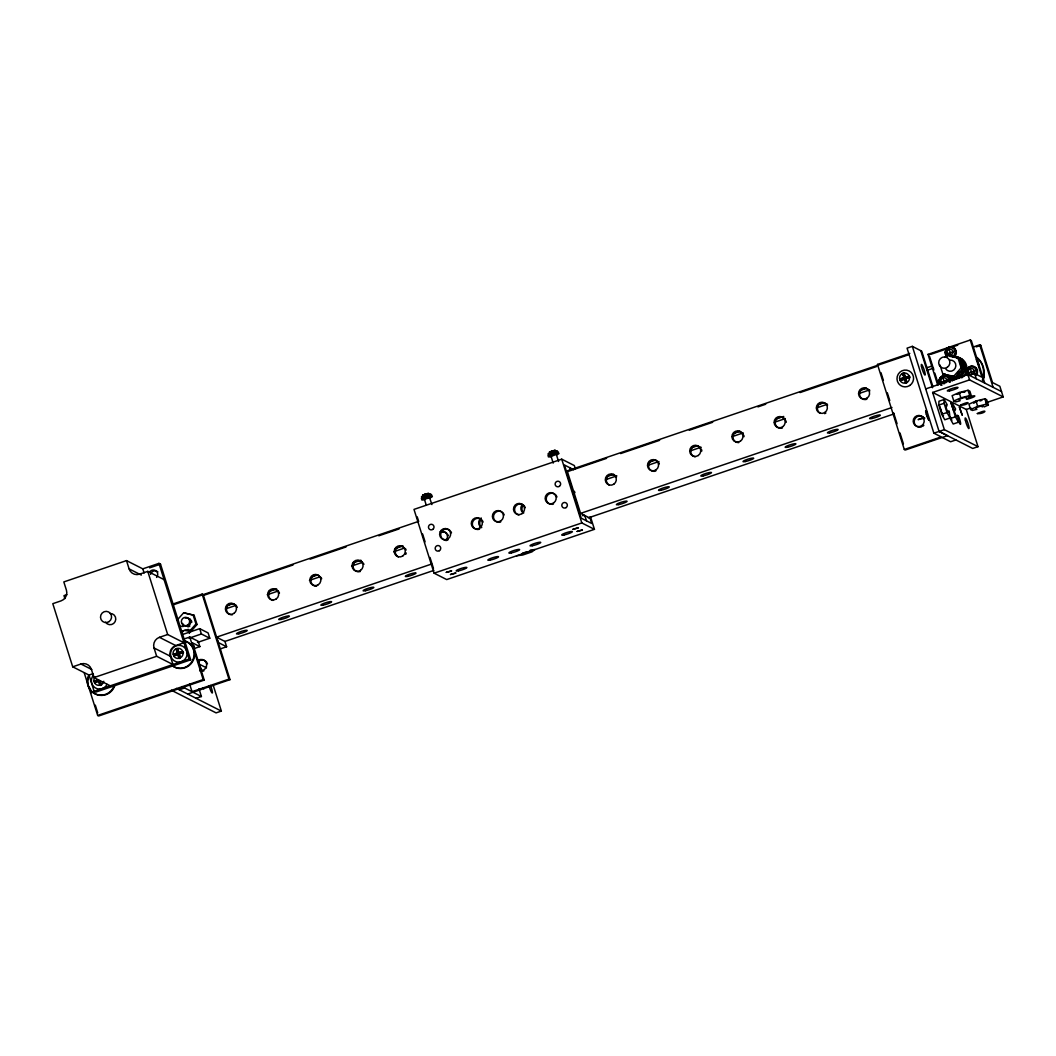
<?xml version="1.0" encoding="UTF-8"?>
<svg xmlns="http://www.w3.org/2000/svg" width="1056" height="1056" viewBox="0 0 1056 1056"><rect width="100%" height="100%" fill="white"/><g stroke="black" fill="none" stroke-linecap="round" stroke-linejoin="round"><path stroke-width="1.5" d="M949.212 411.061L950.057 417.978L944.777 419.773L941.728 414.335L938.81 405.082L938.942 401.254L944.209 399.458L947.258 404.897M950.057 417.978L947.008 412.54L944.09 403.286L944.209 399.458M952.499 407.537L952.631 403.709L955.667 409.147M958.465 422.228L955.416 416.803L950.149 418.598L953.185 424.024L958.465 422.228L957.62 415.325M177.131 620.136L183.638 612.797L194.106 615.252L197.023 624.505L190.529 631.844L189.473 631.316L195.98 623.977L193.05 614.711M944.843 357.443L946.968 355.04L959.363 358.05L962.716 368.676L955.258 377.098L942.863 374.088L939.985 364.98M942.863 374.088L953.674 376.292L961.145 367.871L957.792 357.245M956.076 377.982L945.226 375.289L956.036 377.494L963.508 369.072L960.155 358.446L949.344 356.242M956.036 377.494L957.62 378.299L965.078 369.877L961.726 359.238L960.155 358.446M424.129 495L422.862 494.974L428.089 493.654M426.109 504.715L424.288 498.907L429.383 497.178L431.944 504.57M429.66 497.31L428.749 497.891M555.047 450.384L549.49 451.915L550.757 451.942M553.199 463.096L550.915 455.849L553.78 454.568L556.235 454.159L558.571 461.498M957.343 373.969L959.072 372.438L958.426 372.161M182.807 626.67L183.414 625.997L179.718 626.604M957.172 394.403L958.333 393.769M966.029 398.086C967.943 395.921 956.525 399.59 959.64 400.118M973.988 402.917L975.15 402.283M100.241 680.948L100.94 685.331L99.779 685.199L98.485 681.107L94.433 682.493L99.013 681.371L100.307 685.463M176.471 649.136L177.764 653.215L175.956 648.859L177.712 648.714L178.992 652.806L183.335 652.014M522.39 553.318L523.09 552.974M902.946 373.85L904.24 377.942L902.418 373.586L904.174 373.441L905.467 377.52L909.797 376.741M982.159 406.943C986.7 404.171 972.998 407.946 976.457 408.632M967.322 398.416L971.546 396.515L969.87 391.195L968.035 390.271L959.165 392.515L952.116 395.683L953.792 401.003L955.627 401.927L960.062 400.805M953.792 401.003L960.841 397.835L969.712 395.591L971.546 396.515M984.139 406.93L988.363 405.029L986.687 399.709L984.865 398.785L975.982 401.029L968.933 404.197L970.609 409.517L972.444 410.441L976.879 409.319M970.609 409.517L977.658 406.349L986.542 404.105L988.363 405.029M924.805 418.097L918.113 419.628L923.432 417.41M553.608 451.097L551.786 450.78L552.552 454.516M959.204 393.4L960.208 393.043M976.034 401.914L977.024 401.557M89.008 675.061L94.129 691.324L95.713 692.129L190.674 659.828L160.512 564.155L158.941 563.363L142.798 568.854L126.496 560.604L63.822 581.922L66.436 590.212A8.448 8.263 -63.2 0 1 61.037 600.877L52.8 603.676L72.706 666.811L89.008 675.061L93.113 673.662M66.898 594.66L63.967 595.65L64.904 598.607M149.622 567.864L160.512 564.155M164.063 579.625L147.774 571.375L139.537 574.174A8.448 8.263 -63.2 0 1 129.109 568.894L126.496 560.604M422.915 495.079L428.512 493.178M549.542 452.021L555.139 450.12M575.322 468.666L574.332 465.551L561.726 459.175L413.992 509.401L434.095 573.184L446.714 579.572L594.449 529.333L590.515 516.886M932.976 386.839L921.73 351.186L912.344 346.355L907.064 348.15L933.874 433.184L941.239 436.92L904.306 449.473L877.483 364.439L909.81 353.443M172.907 604.032L202.145 594.092L203.188 594.62L230.01 679.655L187.717 694.056M173.395 604.771L418.321 521.479M566.531 471.082L908.2 354.895M204.085 595.228L293.014 564.986M310.174 559.152L346.051 546.942M378.814 535.801L399.102 528.911M567.587 471.61L606.593 458.344M620.624 453.578L659.63 440.312M689.278 430.228L712.681 422.281M757.918 406.89L765.719 404.237M800.039 392.568L876.493 366.577M937.807 385.387L928.039 354.38L970.253 340.019L971.296 340.56L984.707 383.077M930.6 354.394L944.17 349.787M953.212 346.711L957.726 345.167M973.672 346.87L979.704 344.81L980.76 345.352L992.495 382.549L999.847 386.272L1003.2 396.911L986.278 402.666M976.232 346.883L980.76 345.352M228.281 605.326L232.954 603.728M268.844 591.532L276.646 588.878M312.536 576.668L317.209 575.084M353.1 562.874L360.901 560.221M395.221 548.552L403.022 545.899M607.424 476.401L613.668 474.276M649.546 462.066L655.789 459.954M691.68 447.744L697.924 445.619M733.801 433.422L740.045 431.297M775.936 419.1L783.737 416.447M818.057 404.765L824.3 402.653M860.191 390.443L866.435 388.318M927.274 367.633L931.96 366.036M903.712 377.678L899.646 379.064L904.24 377.942M904.174 373.441L904.939 377.256L909.52 376.147M226.75 608.507L236.108 605.326M267.313 594.713L278.243 591.004M309.448 580.391L320.364 576.682M351.569 566.069L362.498 562.346M393.703 551.747L404.62 548.024M605.893 479.582L616.823 475.873M648.028 465.26L658.944 461.538M690.149 450.938L701.078 447.216M732.283 436.603L743.2 432.894M774.404 422.281L785.334 418.572M816.539 407.959L827.455 404.237M858.66 393.637L869.576 389.915M927.313 370.286L933.557 368.161M904.622 379.183L900.042 380.305L904.622 379.183L906.563 383.143M906.616 382.589L905.335 378.497L909.916 377.388M905.335 378.497L908.569 377.85M72.706 666.811L80.942 664.013L91.806 669.517M156.658 656.278L154.044 647.988A8.448 8.263 -63.2 0 1 159.443 637.322L167.68 634.524L183.968 642.761L175.745 645.559A8.448 8.263 -63.2 0 0 170.346 656.225L172.96 664.514L156.658 656.278L93.984 677.582L91.37 669.293A8.448 8.263 -63.2 0 0 80.942 664.013M181.619 634.814L199.703 628.663L208.111 632.927L209.788 638.233L197.485 642.431M183.572 639.144L189.776 637.045L198.185 641.296L199.861 646.615L193.961 648.622M189.064 638.167L201.379 633.983L209.788 638.233M925.676 388.925L967.89 374.563L1001.524 391.591M951.628 380.477L955.693 379.091L954.875 378.682M959.627 377.758L956.116 378.272M951.878 380.596L955.931 379.223M957.158 378.8L959.864 377.876M968.59 375.553L974.622 373.507L981.974 377.23L970.253 340.019M932.633 392.436L966.266 409.464L978.001 446.675L944.354 429.647L932.633 392.436L969.566 379.883L1003.2 396.911M216.52 637.177L224.941 641.441L226.618 646.747L218.196 642.497L216.52 637.177L431.732 563.996M579.942 513.599L891.964 407.497M98.102 679.866L94.037 681.252L98.63 680.13M177.236 652.951L173.184 654.337L177.764 653.215M177.712 648.714L178.477 652.542L183.058 651.42M179.441 658.548L178.16 654.456L174.095 655.842L173.712 654.601M178.86 653.77L183.454 652.661L178.86 653.77L180.154 657.862M175.454 655.38L178.16 654.456M224.849 641.467L433.897 570.372M588.35 517.862L894.128 413.873M434.095 573.184L581.83 522.944L594.449 529.333M94.129 691.324L189.103 659.023L190.674 659.828M220.453 648.846L226.618 646.747M938.81 405.082L944.09 403.286M941.728 414.335L947.008 412.54M966.266 409.464L970.886 407.893M84.256 672.923L97.667 715.44L203.188 679.562L204.23 680.09L192.509 642.893L199.861 646.615M204.23 680.09L98.71 715.981L97.667 715.44M179.309 689.792L184.655 687.958M933.874 433.184L944.354 429.647M181.79 686.585L192.02 691.68L228.954 679.127L230.01 679.655M196.139 698.306L201.406 696.511L198.964 688.763M955.904 439.956L950.624 441.751L942.216 437.488M978.001 446.675L972.721 448.457L939.088 431.442L912.344 346.355M213.22 685.265L221.364 711.084L216.084 712.879L171.389 690.254M554.123 455.321L552.737 455.73M427.495 498.379L425.476 498.934M524.964 552.248L529.782 551.443L521.73 553.832M425.528 494.644L426.268 494.406L425.159 493.838L425.924 497.587M181.394 631.924L183.374 631.422M180.774 631.356L188.179 629.482L190.001 630.419M949.859 347.054L950.558 346.922A5.636 5.504 -63.2 0 1 953.806 357.192M971.111 366.313L971.81 366.181A5.636 5.504 -63.2 0 1 976.153 375.474M943.694 375.632L944.394 375.5A5.636 5.504 -63.2 0 1 945.833 375.593M929.254 419.8A5.082 0.752 71.2 0 1 929.174 420.156L928.686 419.905A5.082 0.752 71.2 0 1 926.944 416.183L926.165 413.701A5.082 0.752 71.2 0 1 925.769 410.652L926.257 410.903A5.082 0.752 71.2 0 1 926.64 411.497M950.096 347.028L948.935 347.226A5.465 5.346 -63.2 0 0 946.942 356.466M949.133 349.298L949.898 349.14A2.996 2.93 -63.2 0 1 952.512 350.473L952.961 351.925A2.996 2.93 -63.2 0 1 950.915 354.935L950.162 355.093A2.996 2.93 -63.2 0 1 947.549 353.773L947.087 352.308A2.996 2.93 -63.2 0 1 949.133 349.298L950.915 354.935M971.348 366.287L970.174 366.485A5.465 5.346 -63.2 0 0 968.18 375.725M970.385 368.557L971.137 368.399A2.996 2.93 -63.2 0 1 973.751 369.719L974.213 371.184A2.996 2.93 -63.2 0 1 972.167 374.194L971.414 374.352A2.996 2.93 -63.2 0 1 968.801 373.019L968.339 371.567A2.996 2.93 -63.2 0 1 970.385 368.557L972.167 374.194M943.932 375.606L942.757 375.804A5.465 5.346 -63.2 0 0 940.764 385.044M942.968 377.876L944.75 383.526L943.998 383.671A2.996 2.93 -63.2 0 1 941.384 382.351L940.922 380.886A2.996 2.93 -63.2 0 1 942.968 377.876L943.734 377.718A2.996 2.93 -63.2 0 1 946.334 379.051L946.796 380.503A2.996 2.93 -63.2 0 1 946.031 382.668M963.23 392.212L964.616 392.04M980.06 400.726L981.433 400.554M530.31 550.084L534.943 549.516L531.934 551.879L522.746 555.007L516.556 555.773M424.948 499.026L424.288 498.907M960.168 363.7L960.854 363.686M421.846 497.046L421.582 497.006A4.871 0.713 -17.5 0 1 424.076 495.409L426.439 494.617A4.871 0.713 -17.5 0 1 430.294 493.838L430.69 493.904A4.871 0.713 -17.5 0 1 429.99 494.683M956.089 350.724L945.542 354.314M977.341 369.983L966.794 373.573A5.636 5.504 -63.2 0 0 967.402 374.88M950.057 382.206A5.636 5.504 -63.2 0 0 949.925 379.302L939.378 382.892M959.363 358.05L946.968 355.04M957.092 358.301L961.726 359.238M194.106 615.252L183.638 612.797M184.76 630.353L187.902 631M548.592 454.014L548.209 453.948A4.871 0.713 -17.5 0 1 550.704 452.351L553.067 451.546A4.871 0.713 -17.5 0 1 556.921 450.78L557.317 450.846A4.871 0.713 -17.5 0 1 557.159 451.282M548.5 455.545L548.064 455.466A5.465 0.805 -17.5 0 1 551.496 453.446A5.465 0.805 -17.5 0 1 557.858 451.915L558.294 451.981A5.465 0.805 -17.5 0 1 558.122 452.47M421.872 498.604L421.436 498.524A5.465 0.805 -17.5 0 1 424.868 496.505A5.465 0.805 -17.5 0 1 431.231 494.974L431.666 495.04A5.465 0.805 -17.5 0 1 431.495 495.541M961.145 367.871L962.716 368.676M963.508 369.072L965.078 369.877M928.039 354.38L929.082 354.908M953.674 376.292L955.258 377.098M877.483 364.439L878.539 364.967M905.916 383.275L904.094 378.919M926.35 414.308L927.155 414.718M926.732 415.549L927.538 415.958M939.154 431.402L947.562 435.653L905.348 450.001L904.306 449.473M573.646 469.669L564.445 465.01L581.209 518.166L591.716 523.486L589.75 517.229M572.827 491.594L573.883 492.122M588.997 517.638L580.576 513.388L567.178 470.857M129.109 568.894L141.332 575.084M195.98 623.977L197.023 624.505M159.443 637.322L175.745 645.559M199.307 664.184L206.514 667.828M154.044 647.988L170.346 656.225M192.997 692.261L201.406 696.511M176.51 688.38L221.364 711.084M93.984 677.582L110.273 685.832M101.534 685.04L99.726 680.684M947.192 376.068A5.636 5.504 -63.2 0 1 948.38 376.886L949.925 379.302M955.218 410.441C951.931 405.319 957.172 421.054 956.855 415.312M946.81 406.177C943.523 401.056 948.763 416.79 948.446 411.061M950.598 417.305L950.968 418.018M942.559 413.767L941.807 412.157M900.57 380.569L900.174 379.328M94.961 682.757L94.565 681.516M961.264 377.507L960.775 377.256A5.082 0.752 -17.5 0 0 956.736 378.061L954.281 378.906A5.082 0.752 -17.5 0 0 951.588 380.384L952.076 380.635A5.082 0.752 -17.5 0 0 952.776 380.582M200.996 671.18L199.637 665.584L202.145 670.956M941.424 411.154L940.777 409.094M979.704 344.81L993.115 387.328M984.865 398.785L986.542 404.105M974.622 373.507L976.298 378.827M967.89 374.563L969.566 379.883M975.982 401.029L977.658 406.349M968.035 390.271L969.712 395.591M959.165 392.515L960.841 397.835M952.987 409.081L955.416 416.803M929.57 356.426L933.874 370.102M934.837 373.138L938.19 383.764M920.753 350.618L932.448 387.724M925.861 410.639L926.719 413.358M927.973 417.331L928.831 420.05M905.863 378.761L906.721 381.493M880.981 372.702L883.41 380.424M887.317 392.792L889.759 400.528M893.653 412.896L897.072 423.72M899.989 433L903.408 443.824M569.699 467.676L570.544 470.329M584.786 515.513L586.463 520.832M561.726 459.175L581.83 522.944M417.212 516.82L418.691 521.506M422.624 534.006L425.093 541.834M430.016 557.462L433.475 568.405M202.145 594.092L228.954 679.127M199.703 628.663L201.379 633.983M198.29 660.317L199.544 664.303M188.179 629.482L189.433 633.468M189.776 637.045L203.188 679.562M158.941 563.363L189.103 659.023M189.578 683.958L192.02 691.68M179.388 654.047L180.246 656.766M177.632 654.192L178.926 658.284M147.774 571.375L167.68 634.524M142.798 568.854L144.104 572.999M89.918 688.076L91.384 692.723M95.291 705.118L97.733 712.879M966.794 373.573L966.662 370.669A5.636 5.504 -63.2 0 1 970.385 366.458M198.158 660.37A5.636 5.504 -63.2 0 1 206.593 663.96A5.636 5.504 -63.2 0 1 199.954 670.547M198.106 661.874A5.636 5.504 -63.2 0 1 207.478 663.775M203.874 670.89A5.636 5.504 -63.2 0 1 202.448 671.167M201.01 671.075A5.636 5.504 -63.2 0 1 199.65 670.6M204.019 688.301A5.636 0.832 71.2 0 1 202.976 687.773M210.527 685.489A5.636 0.832 71.2 0 1 212.256 693.026A5.636 0.832 71.2 0 1 209.009 685.806M968.431 397.162A5.636 0.832 -17.5 0 1 974.754 396.238A5.636 0.832 -17.5 0 1 966.491 399.34M973.421 402.851A5.636 0.832 -17.5 0 1 976.84 401.425M979.612 400.594A5.636 0.832 -17.5 0 1 981.935 400.132M958.241 415.642A5.636 0.832 71.2 0 1 960.656 423.892A5.636 0.832 71.2 0 1 958.096 419.892M951.944 420.09A5.636 0.832 71.2 0 1 951.614 419.76M956.591 394.337A5.636 0.832 -17.5 0 1 960.023 392.911M961.422 392.462A5.636 0.832 -17.5 0 1 965.118 391.618M943.536 415.826A5.636 0.832 71.2 0 1 943.206 415.51M942.295 413.899A5.636 0.832 71.2 0 1 941.78 412.711M941.279 411.378A5.636 0.832 71.2 0 1 939.932 406.375M185.302 618.064A4.224 4.132 -63.2 0 1 190.516 620.704A4.224 4.132 -63.2 0 1 187.81 626.036A4.224 4.132 -63.2 0 1 182.596 623.396M189.512 618.816A4.224 4.132 -63.2 0 1 190.41 619.423M191.11 620.255A4.224 4.132 -63.2 0 1 191.756 622.314M189.842 626.089A4.224 4.132 -63.2 0 1 187.796 626.789M192.218 645.876A8.448 1.254 -17.5 0 1 193.802 646.668M429.356 498.168A5.636 0.832 -17.5 0 0 432.247 496.32L431.798 496.241A5.636 0.832 -17.5 0 0 425.238 497.825A5.636 0.832 -17.5 0 0 421.7 499.91L422.149 499.99A5.636 0.832 -17.5 0 0 425.238 499.475M582.503 515.658A5.636 0.832 -17.5 0 1 584.602 516.014M573.263 490.802A5.636 5.504 -63.2 0 1 574.015 495.026M555.984 455.11A5.636 0.832 -17.5 0 0 558.875 453.262L558.426 453.182A5.636 0.832 -17.5 0 0 551.866 454.766A5.636 0.832 -17.5 0 0 548.328 456.852L548.777 456.918A5.636 0.832 -17.5 0 0 551.866 456.416M479.53 529.201A5.636 5.504 -63.2 0 1 472.573 525.677A5.636 5.504 -63.2 0 1 476.177 518.575A5.636 5.504 -63.2 0 1 483.133 522.086M497.772 522.205A5.636 5.504 -63.2 0 1 494.868 513.005A5.636 5.504 -63.2 0 1 504.24 514.919M500.636 522.02A5.636 5.504 -63.2 0 1 499.211 522.311M518.879 515.038A5.636 5.504 -63.2 0 1 515.975 505.824A5.636 5.504 -63.2 0 1 525.347 507.738M550.532 504.266A5.636 5.504 -63.2 0 1 547.628 495.066A5.636 5.504 -63.2 0 1 557 496.98M553.397 504.082A5.636 5.504 -63.2 0 1 551.971 504.372M445.012 540.157A5.636 5.504 -63.2 0 1 441.289 532.158A5.636 5.504 -63.2 0 1 449.935 530.442M450.859 531.538A5.636 5.504 -63.2 0 1 451.48 532.858M447.876 539.972A5.636 5.504 -63.2 0 1 446.45 540.25M977.328 358.037A19.615 19.18 -63.2 0 1 983.162 376.53M975.889 356.743A19.615 19.18 -63.2 0 1 982.516 380.464M976.364 359.74A19.615 19.18 -63.2 0 1 979.11 366.788M921.426 426.888A5.636 5.504 -63.2 0 1 914.641 423.826A5.636 5.504 -63.2 0 1 917.189 416.645A5.636 5.504 -63.2 0 1 924.422 418.466M923.842 425.278A5.636 5.504 -63.2 0 1 922.746 426.241M950.308 346.949A5.465 5.346 -63.2 0 1 953.449 356.915M952.868 356.281A4.871 4.765 -63.2 0 0 955.073 351.938L954.32 349.562A4.871 4.765 -63.2 0 0 950.07 347.411L948.842 347.662A4.871 4.765 -63.2 0 0 945.516 352.559L946.268 354.935A4.871 4.765 -63.2 0 0 947.074 355.885M947.087 356.73A5.636 5.504 -63.2 0 1 949.146 347.2M948.79 381.784A4.871 4.765 -63.2 0 0 948.895 380.516L948.156 378.14A4.871 4.765 -63.2 0 0 943.906 375.989L942.678 376.24A4.871 4.765 -63.2 0 0 939.352 381.137L940.104 383.513A4.871 4.765 -63.2 0 0 941.926 385.176M939.985 384.199A5.636 5.504 -63.2 0 1 942.982 375.778M944.143 375.527A5.465 5.346 -63.2 0 1 949.634 382.034M955.337 357.271A11.273 11.022 -63.2 0 1 961.818 377.797M953.476 379.46A11.273 11.022 -63.2 0 1 948.38 376.886M975.071 374.708A4.871 4.765 -63.2 0 0 976.312 371.197L975.572 368.821A4.871 4.765 -63.2 0 0 971.322 366.67L970.094 366.92A4.871 4.765 -63.2 0 0 966.768 371.818L967.52 374.194A4.871 4.765 -63.2 0 0 968.312 375.144M971.56 366.208A5.465 5.346 -63.2 0 1 976.576 374.062M962.425 362.221A9.86 9.649 -63.2 0 1 963.732 369.6M962.874 372.016A9.86 9.649 -63.2 0 1 957.198 376.966M954.716 377.467A9.86 9.649 -63.2 0 1 949.819 376.464M953.766 356.466A11.273 11.022 -63.2 0 1 957.62 378.299M954.769 378.866A11.273 11.022 -63.2 0 1 944.948 373.877M906.536 382.457A4.224 4.132 -63.2 0 1 905.48 382.681M901.322 379.817A4.224 4.132 -63.2 0 1 901.138 378.748M903.052 374.972A4.224 4.132 -63.2 0 1 904.028 374.484M950.07 360.07A5.636 5.504 -63.2 0 1 955.244 368.161A5.636 5.504 -63.2 0 1 945.661 368.782M174.53 656.027A4.514 4.409 -63.2 0 1 173.831 653.822M176.92 649.282A4.514 4.409 -63.2 0 1 178.055 649.057M109.982 613.496A5.636 5.504 -63.2 0 1 115.157 621.588A5.636 5.504 -63.2 0 1 105.574 622.208M101.086 684.486A4.514 4.409 -63.2 0 1 99.95 684.71M95.528 681.674A4.514 4.409 -63.2 0 1 95.317 680.526M149.384 572.458A4.514 4.409 -63.2 0 1 155.852 570.728A4.514 4.409 -63.2 0 1 156.592 577.408M150.572 574.358A4.514 4.409 -63.2 0 1 157.885 571.877M183.784 640.741A14.084 13.781 -63.2 0 1 193.367 660.172A14.084 13.781 -63.2 0 1 172.418 665.795M184.417 640.768A14.084 13.781 -63.2 0 1 193.09 659.34A14.084 13.781 -63.2 0 1 173.923 666.798M114.365 685.093A14.084 13.781 -63.2 0 1 95.885 694.201A14.084 13.781 -63.2 0 1 88.862 674.916M114.88 685.357A14.084 13.781 -63.2 0 1 88.48 685.898M88.176 684.724A14.084 13.781 -63.2 0 1 88.163 678.652M88.466 677.464A14.084 13.781 -63.2 0 1 89.39 675.18M983.862 375.012A2.812 2.759 -63.2 0 1 982.37 379.223M820.367 413.358A5.636 5.504 -63.2 0 1 818.822 404.62A5.636 5.504 -63.2 0 1 827.574 405.227M825.898 413.002A5.636 5.504 -63.2 0 1 824.591 413.648M866.791 399.287A5.636 5.504 -63.2 0 1 860.006 396.224A5.636 5.504 -63.2 0 1 862.554 389.057A5.636 5.504 -63.2 0 1 869.788 390.865M779.513 428.182A5.636 5.504 -63.2 0 1 776.16 419.562A5.636 5.504 -63.2 0 1 785.36 419.575M785.981 420.895A5.636 5.504 -63.2 0 1 786.232 422.321M782.377 427.997A5.636 5.504 -63.2 0 1 780.952 428.287M522.667 512.477A5.636 5.504 -63.2 0 1 522.298 504.57M523.71 513.018A5.636 5.504 -63.2 0 1 523.354 505.098M738.738 442.636A5.636 5.504 -63.2 0 1 733.577 434.544A5.636 5.504 -63.2 0 1 743.147 433.924M743.767 435.244A5.636 5.504 -63.2 0 1 744.018 436.682M440.299 531.656A5.636 5.504 -63.2 0 1 446.068 540.685M441.355 532.198A5.636 5.504 -63.2 0 1 446.754 533.293M447.691 534.402A5.636 5.504 -63.2 0 1 448.298 535.709M574.319 491.344A5.636 5.504 -63.2 0 1 574.926 492.65M609.312 485.126A5.636 5.504 -63.2 0 1 607.768 476.388A5.636 5.504 -63.2 0 1 616.519 476.982M695.099 456.892A5.636 5.504 -63.2 0 1 691.746 448.259A5.636 5.504 -63.2 0 1 700.946 448.285M701.554 449.592A5.636 5.504 -63.2 0 1 701.818 451.031M655.75 471.055A5.636 5.504 -63.2 0 1 648.793 467.531A5.636 5.504 -63.2 0 1 652.397 460.429A5.636 5.504 -63.2 0 1 659.353 463.954M405.478 548.75A5.636 5.504 -63.2 0 1 406.098 550.07M406.217 552.961A5.636 5.504 -63.2 0 1 405.728 554.347M398.27 556.895A5.636 5.504 -63.2 0 1 395.894 549.371A5.636 5.504 -63.2 0 1 403.366 546.836M481.642 527.657A5.636 5.504 -63.2 0 1 481.193 517.955M481.496 527.366A5.636 5.504 -63.2 0 1 481.14 519.446M360.281 571.534A5.636 5.504 -63.2 0 1 353.192 565.118A5.636 5.504 -63.2 0 1 362.34 562.003M363.264 563.112A5.636 5.504 -63.2 0 1 363.884 564.419M232.228 614.869A5.636 5.504 -63.2 0 1 226.776 607.464A5.636 5.504 -63.2 0 1 235.712 605.062M236.636 606.17A5.636 5.504 -63.2 0 1 237.257 607.477M273.002 600.428A5.636 5.504 -63.2 0 1 269.267 592.429A5.636 5.504 -63.2 0 1 277.913 590.713M278.85 591.809A5.636 5.504 -63.2 0 1 279.457 593.129M321.064 577.46A5.636 5.504 -63.2 0 1 321.671 578.78M316.655 586.172A5.636 5.504 -63.2 0 1 310.992 579.467A5.636 5.504 -63.2 0 1 318.938 575.546M180.074 657.743A4.224 4.132 -63.2 0 1 179.005 657.954M174.86 655.103A4.224 4.132 -63.2 0 1 174.662 654.02M176.576 650.245A4.224 4.132 -63.2 0 1 177.553 649.77M107.052 684.394A8.448 8.263 -63.2 0 1 94.921 687.654A8.448 8.263 -63.2 0 1 93.535 675.101M103.778 681.278A5.082 4.963 -63.2 0 1 101.6 684.486L99.132 685.318A5.082 4.963 -63.2 0 1 94.71 683.074L93.918 680.605A5.082 4.963 -63.2 0 1 95.225 676.936M100.927 684.644A4.224 4.132 -63.2 0 1 99.858 684.869M95.713 682.004A4.224 4.132 -63.2 0 1 95.528 680.935M950.994 402.97L953.832 410.876L950.994 402.97M959.402 407.22L962.24 415.14L959.402 407.22M446.305 572.365L451.546 570.926L446.305 572.365M450.516 574.504L455.743 573.052L450.516 574.504M572.933 529.307L578.173 527.868L572.933 529.307M577.144 531.432L582.371 529.993L577.144 531.432M960.524 405.042C967.151 405.953 973.487 399.155 960.524 405.042M977.341 413.556C983.981 414.467 990.317 407.669 977.341 413.556M176.537 648.569L175.362 649.163A5.082 4.963 -63.2 0 0 173.065 653.69L173.844 656.172A5.082 4.963 -63.2 0 0 178.279 658.416L180.748 657.571A5.082 4.963 -63.2 0 0 183.031 653.044L182.252 650.562A5.082 4.963 -63.2 0 0 177.817 648.318L176.537 648.569M903.012 373.296L901.824 373.877A5.082 4.963 -63.2 0 0 899.54 378.418L900.319 380.886A5.082 4.963 -63.2 0 0 904.754 383.13L907.21 382.298A5.082 4.963 -63.2 0 0 909.506 377.771L908.728 375.289A5.082 4.963 -63.2 0 0 904.292 373.045L903.012 373.296M965.342 420.169A5.636 0.832 71.2 0 0 968.761 428.591A5.636 0.832 71.2 0 0 967.164 421.08A5.636 0.832 71.2 0 0 965.342 420.169M949.674 390.826A5.636 0.832 -17.5 0 0 958.03 387.592A5.636 0.832 -17.5 0 0 950.281 389.136A5.636 0.832 -17.5 0 0 949.674 390.826M187.744 625.02A4.224 4.132 -63.2 0 0 187.414 617.747A4.224 4.132 -63.2 0 0 181.355 621.786A4.224 4.132 -63.2 0 0 187.744 625.02M432.736 529.412A2.812 2.759 -63.2 0 0 432.511 524.568A2.812 2.759 -63.2 0 0 428.472 527.261A2.812 2.759 -63.2 0 0 432.736 529.412M566.069 507.606A2.812 2.759 -63.2 0 0 565.844 502.762A2.812 2.759 -63.2 0 0 561.805 505.454A2.812 2.759 -63.2 0 0 566.069 507.606M439.441 550.678A2.812 2.759 -63.2 0 0 439.217 545.82A2.812 2.759 -63.2 0 0 435.178 548.513A2.812 2.759 -63.2 0 0 439.441 550.678M559.363 486.354A2.812 2.759 -63.2 0 0 559.139 481.51A2.812 2.759 -63.2 0 0 555.113 484.202A2.812 2.759 -63.2 0 0 559.363 486.354M479.794 528.026A5.636 5.504 -63.2 0 0 479.345 518.324A5.636 5.504 -63.2 0 0 471.28 523.71A5.636 5.504 -63.2 0 0 479.794 528.026M500.887 520.846A5.636 5.504 -63.2 0 0 500.452 511.157A5.636 5.504 -63.2 0 0 492.373 516.529A5.636 5.504 -63.2 0 0 500.887 520.846M521.994 513.665A5.636 5.504 -63.2 0 0 521.558 503.976A5.636 5.504 -63.2 0 0 513.48 509.362A5.636 5.504 -63.2 0 0 521.994 513.665M553.661 502.907A5.636 5.504 -63.2 0 0 553.212 493.205A5.636 5.504 -63.2 0 0 545.147 498.59A5.636 5.504 -63.2 0 0 553.661 502.907M448.127 538.784A5.636 5.504 -63.2 0 0 447.691 529.096A5.636 5.504 -63.2 0 0 439.613 534.481A5.636 5.504 -63.2 0 0 448.127 538.784M490.182 560.076A5.636 0.832 -17.5 0 0 498.538 556.842A5.636 0.832 -17.5 0 0 490.789 558.386A5.636 0.832 -17.5 0 0 490.182 560.076M511.289 552.908A5.636 0.832 -17.5 0 0 519.644 549.661A5.636 0.832 -17.5 0 0 511.896 551.206A5.636 0.832 -17.5 0 0 511.289 552.908M532.382 545.728A5.636 0.832 -17.5 0 0 540.751 542.494A5.636 0.832 -17.5 0 0 532.99 544.038A5.636 0.832 -17.5 0 0 532.382 545.728M564.049 534.956A5.636 0.832 -17.5 0 0 572.405 531.722A5.636 0.832 -17.5 0 0 564.656 533.267A5.636 0.832 -17.5 0 0 564.049 534.956M458.528 570.847A5.636 0.832 -17.5 0 0 466.884 567.6A5.636 0.832 -17.5 0 0 459.122 569.158A5.636 0.832 -17.5 0 0 458.528 570.847M921.69 425.7A5.636 5.504 -63.2 0 0 921.254 416.011A5.636 5.504 -63.2 0 0 913.176 421.397A5.636 5.504 -63.2 0 0 921.69 425.7M921.505 366.63A5.636 0.832 71.2 0 0 924.924 375.065A5.636 0.832 71.2 0 0 923.327 367.541A5.636 0.832 71.2 0 0 921.505 366.63M909.757 385.48A8.448 8.263 -63.2 0 0 909.097 370.933A8.448 8.263 -63.2 0 0 896.993 379.012A8.448 8.263 -63.2 0 0 909.757 385.48M109.019 621.641A5.636 5.504 -63.2 0 0 108.583 611.939A5.636 5.504 -63.2 0 0 100.505 617.324A5.636 5.504 -63.2 0 0 109.019 621.641M947.298 367.343A5.702 5.584 -63.2 0 0 946.862 357.522A5.702 5.584 -63.2 0 0 938.678 362.974A5.702 5.584 -63.2 0 0 947.298 367.343M824.842 412.474A5.636 5.504 -63.2 0 0 824.406 402.772A5.636 5.504 -63.2 0 0 816.328 408.157A5.636 5.504 -63.2 0 0 824.842 412.474M829.778 432.828A5.636 0.832 -17.5 0 0 838.134 429.594A5.636 0.832 -17.5 0 0 830.386 431.138A5.636 0.832 -17.5 0 0 829.778 432.828M867.055 398.112A5.636 5.504 -63.2 0 0 866.62 388.423A5.636 5.504 -63.2 0 0 858.541 393.796A5.636 5.504 -63.2 0 0 867.055 398.112M745.364 461.538A5.636 0.832 -17.5 0 0 753.72 458.291A5.636 0.832 -17.5 0 0 745.972 459.848A5.636 0.832 -17.5 0 0 745.364 461.538M703.151 475.886A5.636 0.832 -17.5 0 0 711.506 472.652A5.636 0.832 -17.5 0 0 703.758 474.197A5.636 0.832 -17.5 0 0 703.151 475.886M782.628 426.822A5.636 5.504 -63.2 0 0 782.192 417.12A5.636 5.504 -63.2 0 0 774.114 422.506A5.636 5.504 -63.2 0 0 782.628 426.822M871.992 418.48A5.636 0.832 -17.5 0 0 880.348 415.232A5.636 0.832 -17.5 0 0 872.599 416.777A5.636 0.832 -17.5 0 0 871.992 418.48M787.565 447.19A5.636 0.832 -17.5 0 0 795.92 443.942A5.636 0.832 -17.5 0 0 788.172 445.487A5.636 0.832 -17.5 0 0 787.565 447.19M740.428 441.17A5.636 5.504 -63.2 0 0 739.979 431.482A5.636 5.504 -63.2 0 0 731.914 436.867A5.636 5.504 -63.2 0 0 740.428 441.17M698.214 455.532A5.636 5.504 -63.2 0 0 697.778 445.83A5.636 5.504 -63.2 0 0 689.7 451.216A5.636 5.504 -63.2 0 0 698.214 455.532M656 469.88A5.636 5.504 -63.2 0 0 655.565 460.178A5.636 5.504 -63.2 0 0 647.486 465.564A5.636 5.504 -63.2 0 0 656 469.88M613.8 484.229A5.636 5.504 -63.2 0 0 613.351 474.54A5.636 5.504 -63.2 0 0 605.286 479.926A5.636 5.504 -63.2 0 0 613.8 484.229M660.937 490.248A5.636 0.832 -17.5 0 0 669.293 487.001A5.636 0.832 -17.5 0 0 661.544 488.545A5.636 0.832 -17.5 0 0 660.937 490.248M618.737 504.596A5.636 0.832 -17.5 0 0 627.092 501.362A5.636 0.832 -17.5 0 0 619.344 502.907A5.636 0.832 -17.5 0 0 618.737 504.596M365.482 590.713A5.636 0.832 -17.5 0 0 373.837 587.479A5.636 0.832 -17.5 0 0 366.076 589.024A5.636 0.832 -17.5 0 0 365.482 590.713M407.682 576.365A5.636 0.832 -17.5 0 0 416.038 573.118A5.636 0.832 -17.5 0 0 408.289 574.675A5.636 0.832 -17.5 0 0 407.682 576.365M323.268 605.075A5.636 0.832 -17.5 0 0 331.624 601.828A5.636 0.832 -17.5 0 0 323.875 603.372A5.636 0.832 -17.5 0 0 323.268 605.075M402.745 555.997A5.636 5.504 -63.2 0 0 402.31 546.308A5.636 5.504 -63.2 0 0 394.231 551.694A5.636 5.504 -63.2 0 0 402.745 555.997M360.545 570.359A5.636 5.504 -63.2 0 0 360.096 560.657A5.636 5.504 -63.2 0 0 352.031 566.042A5.636 5.504 -63.2 0 0 360.545 570.359M318.331 584.707A5.636 5.504 -63.2 0 0 317.896 575.005A5.636 5.504 -63.2 0 0 309.817 580.391A5.636 5.504 -63.2 0 0 318.331 584.707M276.118 599.056A5.636 5.504 -63.2 0 0 275.682 589.367A5.636 5.504 -63.2 0 0 267.604 594.752A5.636 5.504 -63.2 0 0 276.118 599.056M233.917 613.417A5.636 5.504 -63.2 0 0 233.468 603.715A5.636 5.504 -63.2 0 0 225.39 609.101A5.636 5.504 -63.2 0 0 233.917 613.417M281.054 619.423A5.636 0.832 -17.5 0 0 289.41 616.189A5.636 0.832 -17.5 0 0 281.662 617.734A5.636 0.832 -17.5 0 0 281.054 619.423M238.854 633.772A5.636 0.832 -17.5 0 0 247.21 630.538A5.636 0.832 -17.5 0 0 239.448 632.082A5.636 0.832 -17.5 0 0 238.854 633.772M183.295 660.752A8.448 8.263 -63.2 0 0 182.635 646.206A8.448 8.263 -63.2 0 0 170.518 654.284A8.448 8.263 -63.2 0 0 183.295 660.752"/></g></svg>
